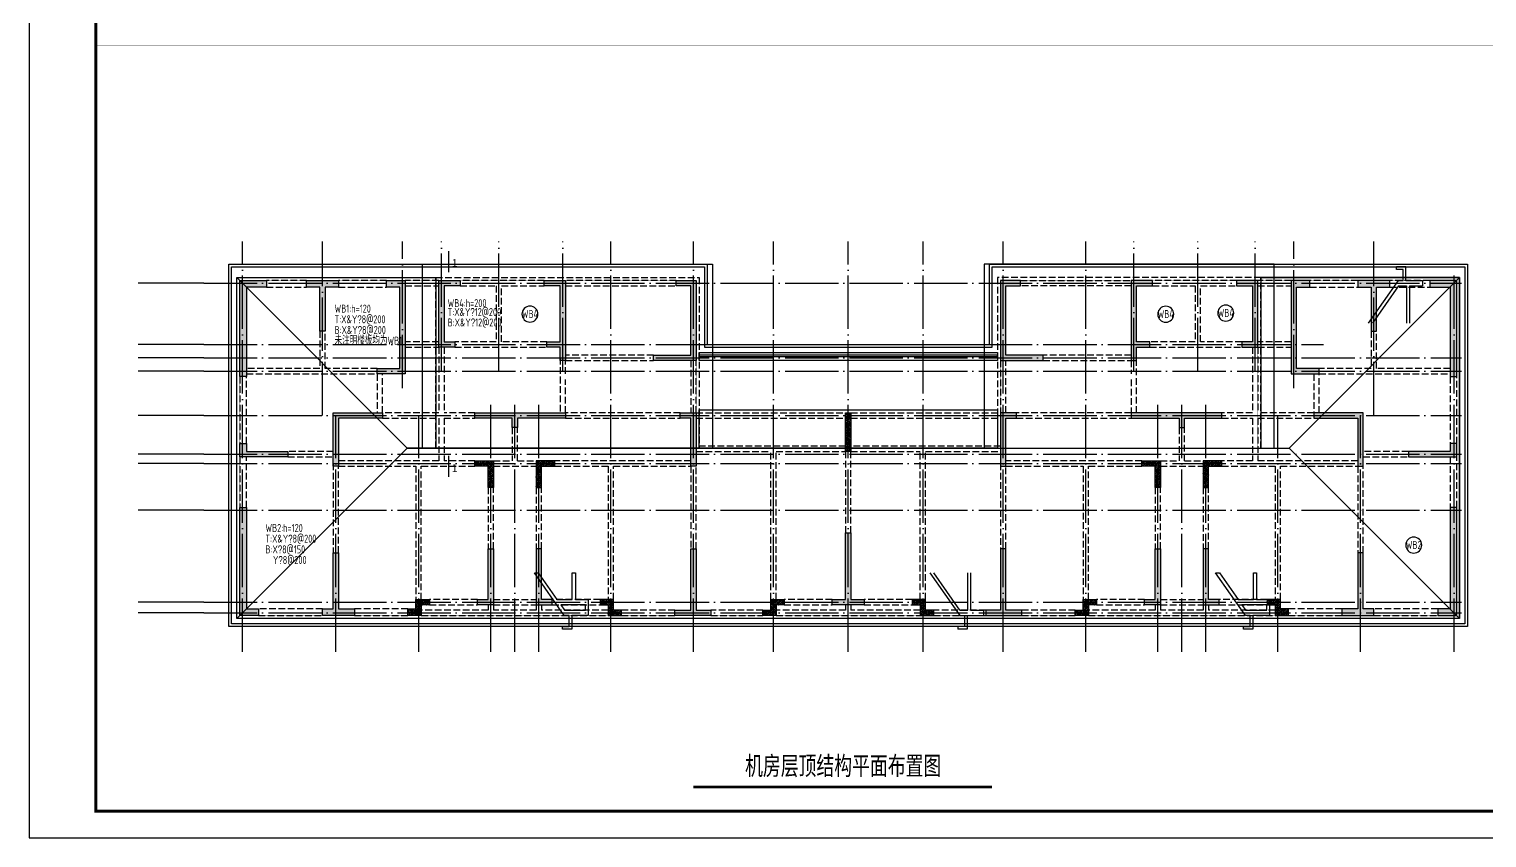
# Model space of a CAD drawing. Extents: x 154268 to 5133249, y -1832900 to 601179.
# Drawn here: x 261104 to 315731, y 477238 to 507537 of the extents above; entities that cross this region are included whole.
import ezdxf
from ezdxf.enums import TextEntityAlignment as Align

# ---------------------------------------------------------------- set-up
doc = ezdxf.new("R2010")
doc.units = 0
doc.header["$LTSCALE"] = 1000
doc.linetypes.add('DASH', pattern=[0.35, 0.25, -0.1])
doc.linetypes.add('DOTE', pattern=[2.42, 2, -0.2, 0.02, -0.2])
for name, color, linetype in [('0-看线', 33, 'Continuous'), ('A-ANNO-AXIS', 94, 'Continuous'), ('A-ANNO-DOTE', 15, 'DOTE'), ('A-ANNO-TITLE', 3, 'Continuous'), ('a-pm-6#-wd$0$A-ROOF-建筑屋顶', 4, 'Continuous'), ('A-ROOF', 4, 'Continuous'), ('A-WALL', 255, 'Continuous'), ('FLOOR_NUM', 7, 'Continuous'), ('HATCH', 254, 'Continuous'), ('HZ', 2, 'Continuous'), ('S-BEAM-实线', 4, 'Continuous'), ('S-BEAM-水平集中标', 7, 'Continuous'), ('S-FLOOR-UP-文字', 7, 'Continuous'), ('S-FLOOR-说明', 7, 'Continuous'), ('S-THICK-粗线符号', 6, 'Continuous'), ('S-WALL-砼墙', 60, 'Continuous'), ('丁C$0$A-WALL', 255, 'Continuous')]:
    doc.layers.add(name, color=color, linetype=linetype)
doc.layers.add('_TSZ_PLOT_MARK', color=1, linetype='Continuous', plot=False)
doc.styles.add('DD', font='romand__.ttf', dxfattribs={"width": 0.7, "bigfont": 'HZTXT.SHX'})
doc.styles.add('TSSD_Num', font='tssdeng.shx', dxfattribs={"width": 0.7, "bigfont": 'Hztxt.shx'})
doc.styles.add('tssd_rein', font='tssdeng.shx', dxfattribs={"width": 0.7, "bigfont": 'hztxt.shx'})
doc.styles.add('TY1', font='')
doc.styles.get('TY1').set_extended_font_data('SimSun')
pattern_1 = [(50, (-1064320.406, 221944.515), (71.7260183, -6.2752135), [7.5, -82.5]), (355, (-1064320.406, 221944.515), (-13.8751334, 75.2192134), [6, -66]), (100.4514, (-1064314.43, 221943.99), (57.850938, 68.943954), [6.374019, -70.114211]), (46.1842, (-1064320.41, 221964.515), (106.724105, -16.5519014), [11.25, -123.75]), (96.6356, (-1064311.51, 221963.14), (93.466271, 97.411787), [9.561029, -105.1713]), (351.1842, (-1064320.41, 221964.51), (93.466195, 97.41186), [9, -99]), (21, (-1064310.406, 221959.515), (59.6907052, -40.261889), [7.5, -82.5]), (326, (-1064310.406, 221959.515), (24.331533, 72.5150045), [6, -66]), (71.4514, (-1064305.43, 221956.16), (84.022263, 32.2530497), [6.374019, -70.114211]), (37.5, (-1064320.406, 221944.515), (1.21598553, 33.2893854), [0, -65.2, 0, -67, 0, -66.25]), (7.5, (-1064320.406, 221944.515), (26.3069537, 39.4411712), [0, -38.2, 0, -63.7, 0, -25.25]), (327.5, (-1064342.706, 221944.515), (53.3822436, -2.2554872), [0, -25, 0, -78, 0, -103.5]), (317.5, (-1064352.706, 221944.515), (58.318617, 10.0104982), [0, -32.5, 0, -51.8, 0, -73.5]), (45, (-1064320.406, 221944.515), (-35.355339, 35.355339), [])]

# ---------------------------------------------------------------- blocks, each defined once
blk = doc.blocks.new('2T4pwd')
at = {"layer": 'HATCH'}
h = blk.add_hatch(dxfattribs=at)
h.set_pattern_fill('ARMORED', color=256, scale=10, style=0)
h.set_pattern_definition(pattern_1)
h.paths.add_polyline_path([(0, 12550), (1000, 12550), (1000, 12300), (250, 12300), (250, 8950), (0, 8950)])
h = blk.add_hatch(dxfattribs=at)
h.set_pattern_fill('ARMORED', color=256, scale=10, style=0)
h.set_pattern_definition(pattern_1)
h.paths.add_polyline_path([(2500, 12300), (2500, 12550), (3700, 12550), (3700, 12300), (3200, 12300), (3200, 10650), (3000, 10650), (3000, 12300)])
h = blk.add_hatch(dxfattribs=at)
h.set_pattern_fill('ARMORED', color=256, scale=10, style=0)
h.set_pattern_definition(pattern_1)
h.paths.add_polyline_path([(5500, 12300), (5500, 12550), (6200, 12550), (6200, 9050), (5150, 9050), (5150, 9250), (6000, 9250), (6000, 12300)])
h = blk.add_hatch(dxfattribs=at)
h.set_pattern_fill('ARMORED', color=256, scale=10, style=0)
h.set_pattern_definition(pattern_1)
h.paths.add_polyline_path([(7450, 12550), (8250, 12550), (8250, 12350), (7650, 12350), (7650, 10250), (8050, 10250), (8050, 10050), (7450, 10050)])
h = blk.add_hatch(dxfattribs=at)
h.set_pattern_fill('ARMORED', color=256, scale=10, style=0)
h.set_pattern_definition(pattern_1)
h.paths.add_polyline_path([(11400, 12550), (12200, 12550), (12200, 9550), (12000, 9550), (12000, 10050), (11500, 10050), (11500, 10250), (12000, 10250), (12000, 12350), (11400, 12350)])
h = blk.add_hatch(dxfattribs=at)
h.set_pattern_fill('ARMORED', color=256, scale=10, style=0)
h.set_pattern_definition(pattern_1)
h.paths.add_polyline_path([(17100, 9550), (15500, 9550), (15500, 9750), (16900, 9750), (16900, 12350), (16350, 12350), (16350, 12550), (17100, 12550)])
h = blk.add_hatch(dxfattribs=at)
h.set_pattern_fill('ARMORED', color=256, scale=10, style=0)
h.set_pattern_definition(pattern_1)
h.paths.add_polyline_path([(28500, 9550), (30100, 9550), (30100, 9750), (28700, 9750), (28700, 12350), (29250, 12350), (29250, 12550), (28500, 12550)])
h = blk.add_hatch(dxfattribs=at)
h.set_pattern_fill('ARMORED', color=256, scale=10, style=0)
h.set_pattern_definition(pattern_1)
h.paths.add_polyline_path([(34200, 12550), (33400, 12550), (33400, 9550), (33600, 9550), (33600, 10050), (34100, 10050), (34100, 10250), (33600, 10250), (33600, 12350), (34200, 12350)])
h = blk.add_hatch(dxfattribs=at)
h.set_pattern_fill('ARMORED', color=256, scale=10, style=0)
h.set_pattern_definition(pattern_1)
h.paths.add_polyline_path([(38150, 12550), (37350, 12550), (37350, 12350), (37950, 12350), (37950, 10250), (37550, 10250), (37550, 10050), (38150, 10050)])
h = blk.add_hatch(dxfattribs=at)
h.set_pattern_fill('ARMORED', color=256, scale=10, style=0)
h.set_pattern_definition(pattern_1)
h.paths.add_polyline_path([(40100, 12300), (40100, 12550), (39400, 12550), (39400, 9050), (40450, 9050), (40450, 9250), (39600, 9250), (39600, 12300)])
h = blk.add_hatch(dxfattribs=at)
h.set_pattern_fill('ARMORED', color=256, scale=10, style=0)
h.set_pattern_definition(pattern_1)
h.paths.add_polyline_path([(43100, 12300), (43100, 12550), (41900, 12550), (41900, 12300), (42400, 12300), (42400, 10650), (42600, 10650), (42600, 12300)])
h = blk.add_hatch(dxfattribs=at)
h.set_pattern_fill('ARMORED', color=256, scale=10, style=0)
h.set_pattern_definition(pattern_1)
h.paths.add_polyline_path([(45600, 12550), (44600, 12550), (44600, 12300), (45350, 12300), (45350, 8950), (45600, 8950)])
h = blk.add_hatch(dxfattribs=at)
h.set_pattern_fill('ARMORED', color=256, scale=10, style=0)
h.set_pattern_definition(pattern_1)
h.paths.add_polyline_path([(3500, 7600), (5350, 7600), (5350, 7400), (3700, 7400), (3700, 5600), (3500, 5600)])
h = blk.add_hatch(dxfattribs=at)
h.set_pattern_fill('ARMORED', color=256, scale=10, style=0)
h.set_pattern_definition(pattern_1)
h.paths.add_polyline_path([(8800, 7400), (8800, 7600), (12200, 7600), (12200, 7400), (10400, 7400), (10400, 7050), (10200, 7050), (10200, 7400)])
h = blk.add_hatch(dxfattribs=at)
h.set_pattern_fill('ARMORED', color=256, scale=10, style=0)
h.set_pattern_definition(pattern_1)
h.paths.add_polyline_path([(16500, 7400), (16500, 7600), (17100, 7600), (17100, 5600), (16900, 5600), (16900, 7400)])
h = blk.add_hatch(dxfattribs=at)
h.set_pattern_fill('ARMORED', color=256, scale=10, style=0)
h.set_pattern_definition(pattern_1)
h.paths.add_polyline_path([(22700, 7600), (22900, 7600), (22900, 6150), (22700, 6150)])
h = blk.add_hatch(dxfattribs=at)
h.set_pattern_fill('ARMORED', color=256, scale=10, style=0)
h.set_pattern_definition(pattern_1)
h.paths.add_polyline_path([(29100, 7400), (29100, 7600), (28500, 7600), (28500, 5600), (28700, 5600), (28700, 7400)])
h = blk.add_hatch(dxfattribs=at)
h.set_pattern_fill('ARMORED', color=256, scale=10, style=0)
h.set_pattern_definition(pattern_1)
h.paths.add_polyline_path([(36800, 7400), (36800, 7600), (33400, 7600), (33400, 7400), (35200, 7400), (35200, 7050), (35400, 7050), (35400, 7400)])
h = blk.add_hatch(dxfattribs=at)
h.set_pattern_fill('ARMORED', color=256, scale=10, style=0)
h.set_pattern_definition(pattern_1)
h.paths.add_polyline_path([(42100, 7600), (40250, 7600), (40250, 7400), (41900, 7400), (41900, 5600), (42100, 5600)])
h = blk.add_hatch(dxfattribs=at)
h.set_pattern_fill('ARMORED', color=256, scale=10, style=0)
h.set_pattern_definition(pattern_1)
h.paths.add_polyline_path([(0, 6450), (250, 6450), (250, 6150), (1800, 6150), (1800, 5950), (0, 5950)])
h = blk.add_hatch(dxfattribs=at)
h.set_pattern_fill('ARMORED', color=256, scale=10, style=0)
h.set_pattern_definition(pattern_1)
h.paths.add_polyline_path([(45600, 6450), (45350, 6450), (45350, 6150), (43800, 6150), (43800, 5950), (45600, 5950)])
h = blk.add_hatch(dxfattribs=at)
h.set_pattern_fill('ARMORED', color=256, scale=10, style=0)
h.set_pattern_definition(pattern_1)
h.paths.add_polyline_path([(8800, 5600), (8800, 5800), (9500, 5800), (9500, 5600), (9500, 4800), (9300, 4800), (9300, 5600)])
h = blk.add_hatch(dxfattribs=at)
h.set_pattern_fill('ARMORED', color=256, scale=10, style=0)
h.set_pattern_definition(pattern_1)
h.paths.add_polyline_path([(11800, 5600), (11800, 5800), (11100, 5800), (11100, 5600), (11100, 4800), (11300, 4800), (11300, 5600)])
h = blk.add_hatch(dxfattribs=at)
h.set_pattern_fill('ARMORED', color=256, scale=10, style=0)
h.set_pattern_definition(pattern_1)
h.paths.add_polyline_path([(33800, 5600), (33800, 5800), (34500, 5800), (34500, 5600), (34500, 5600), (34500, 4800), (34300, 4800), (34300, 5600)])
h = blk.add_hatch(dxfattribs=at)
h.set_pattern_fill('ARMORED', color=256, scale=10, style=0)
h.set_pattern_definition(pattern_1)
h.paths.add_polyline_path([(36800, 5600), (36800, 5800), (36100, 5800), (36100, 5600), (36100, 4800), (36300, 4800), (36300, 5600)])
h = blk.add_hatch(dxfattribs=at)
h.set_pattern_fill('ARMORED', color=256, scale=10, style=0)
h.set_pattern_definition(pattern_1)
h.paths.add_polyline_path([(0, 4050), (250, 4050), (250, 250), (700, 250), (700, 0), (0, 0)])
h = blk.add_hatch(dxfattribs=at)
h.set_pattern_fill('ARMORED', color=256, scale=10, style=0)
h.set_pattern_definition(pattern_1)
h.paths.add_polyline_path([(45600, 4050), (45350, 4050), (45350, 250), (44900, 250), (44900, 0), (45600, 0)])
h = blk.add_hatch(dxfattribs=at)
h.set_pattern_fill('ARMORED', color=256, scale=10, style=0)
h.set_pattern_definition(pattern_1)
h.paths.add_polyline_path([(22700, 3100), (22900, 3100), (22900, 600), (23400, 600), (23400, 400), (22200, 400), (22200, 600), (22700, 600)])
h = blk.add_hatch(dxfattribs=at)
h.set_pattern_fill('ARMORED', color=256, scale=10, style=0)
h.set_pattern_definition(pattern_1)
h.paths.add_polyline_path([(3500, 2350), (3700, 2350), (3700, 250), (4300, 250), (4300, 0), (3100, 0), (3100, 250), (3500, 250)])
h = blk.add_hatch(dxfattribs=at)
h.set_pattern_fill('ARMORED', color=256, scale=10, style=0)
h.set_pattern_definition(pattern_1)
h.paths.add_polyline_path([(8900, 400), (8900, 600), (9300, 600), (9300, 2500), (9500, 2500), (9500, 400)])
h = blk.add_hatch(dxfattribs=at)
h.set_pattern_fill('ARMORED', color=256, scale=10, style=0)
h.set_pattern_definition(pattern_1)
h.paths.add_polyline_path([(11700, 400), (11700, 600), (11300, 600), (11300, 2500), (11100, 2500), (11100, 400)])
h = blk.add_hatch(dxfattribs=at)
h.set_pattern_fill('ARMORED', color=256, scale=10, style=0)
h.set_pattern_definition(pattern_1)
h.paths.add_polyline_path([(16900, 2500), (17100, 2500), (17100, 200), (17650, 200), (17650, 0), (16300, 0), (16300, 200), (16900, 200)])
h = blk.add_hatch(dxfattribs=at)
h.set_pattern_fill('ARMORED', color=256, scale=10, style=0)
h.set_pattern_definition(pattern_1)
h.paths.add_polyline_path([(28700, 2500), (28500, 2500), (28500, 200), (27950, 200), (27950, 0), (29300, 0), (29300, 200), (28700, 200)])
h = blk.add_hatch(dxfattribs=at)
h.set_pattern_fill('ARMORED', color=256, scale=10, style=0)
h.set_pattern_definition(pattern_1)
h.paths.add_polyline_path([(33900, 400), (33900, 600), (34300, 600), (34300, 2500), (34500, 2500), (34500, 400)])
h = blk.add_hatch(dxfattribs=at)
h.set_pattern_fill('ARMORED', color=256, scale=10, style=0)
h.set_pattern_definition(pattern_1)
h.paths.add_polyline_path([(36700, 400), (36700, 600), (36300, 600), (36300, 2500), (36100, 2500), (36100, 400)])
h = blk.add_hatch(dxfattribs=at)
h.set_pattern_fill('ARMORED', color=256, scale=10, style=0)
h.set_pattern_definition(pattern_1)
h.paths.add_polyline_path([(42100, 2350), (41900, 2350), (41900, 250), (41300, 250), (41300, 0), (42500, 0), (42500, 250), (42100, 250)])
h = blk.add_hatch(dxfattribs=at)
h.set_pattern_fill('ARMORED', color=256, scale=10, style=0)
h.set_pattern_definition(pattern_1)
h.paths.add_polyline_path([(6300, 0), (6300, 250), (6600, 250), (6600, 600), (7100, 600), (7100, 400), (6800, 400), (6800, 0)])
h = blk.add_hatch(dxfattribs=at)
h.set_pattern_fill('ARMORED', color=256, scale=10, style=0)
h.set_pattern_definition(pattern_1)
h.paths.add_polyline_path([(14300, 0), (14300, 200), (14000, 200), (14000, 600), (13500, 600), (13500, 400), (13800, 400), (13800, 0)])
h = blk.add_hatch(dxfattribs=at)
h.set_pattern_fill('ARMORED', color=256, scale=10, style=0)
h.set_pattern_definition(pattern_1)
h.paths.add_polyline_path([(19600, 0), (19600, 200), (19900, 200), (19900, 600), (20400, 600), (20400, 400), (20100, 400), (20100, 0)])
h = blk.add_hatch(dxfattribs=at)
h.set_pattern_fill('ARMORED', color=256, scale=10, style=0)
h.set_pattern_definition(pattern_1)
h.paths.add_polyline_path([(26000, 0), (26000, 200), (25700, 200), (25700, 600), (25200, 600), (25200, 400), (25500, 400), (25500, 0)])
h = blk.add_hatch(dxfattribs=at)
h.set_pattern_fill('ARMORED', color=256, scale=10, style=0)
h.set_pattern_definition(pattern_1)
h.paths.add_polyline_path([(31300, 0), (31300, 200), (31600, 200), (31600, 600), (32100, 600), (32100, 400), (31800, 400), (31800, 0)])
h = blk.add_hatch(dxfattribs=at)
h.set_pattern_fill('ARMORED', color=256, scale=10, style=0)
h.set_pattern_definition(pattern_1)
h.paths.add_polyline_path([(39300, 0), (39300, 250), (39000, 250), (39000, 600), (38500, 600), (38500, 400), (38800, 400), (38800, 0)])
at = {"layer": 'S-BEAM-实线', "linetype": 'DASH'}
for p, q in [((2500, 12550), (1000, 12550)), ((1000, 12300), (2500, 12300)), ((5500, 12550), (3700, 12550)), ((3700, 12300), (5500, 12300)), ((7450, 12550), (6200, 12550)), ((6200, 12350), (7450, 12350)), ((11400, 12550), (8250, 12550)), ((8250, 12350), (9600, 12350)), ((9600, 12350), (9600, 10250)), ((9800, 10250), (9800, 12350)), ((9800, 12350), (11400, 12350)), ((16350, 12550), (12200, 12550)), ((12200, 12350), (16350, 12350)), ((29250, 12550), (33400, 12550)), ((33400, 12350), (29250, 12350)), ((37350, 12550), (34200, 12550)), ((34200, 12350), (35800, 12350)), ((35800, 12350), (35800, 10250)), ((36000, 10250), (36000, 12350)), ((36000, 12350), (37350, 12350)), ((39400, 12550), (38150, 12550)), ((38150, 12350), (39400, 12350)), ((41900, 12550), (40100, 12550)), ((40100, 12300), (41900, 12300)), ((44600, 12550), (43100, 12550)), ((43100, 12300), (44600, 12300)), ((3000, 10650), (3000, 9250)), ((3200, 9250), (3200, 10650)), ((42400, 10650), (42400, 9250)), ((42600, 9250), (42600, 10650)), ((7450, 10250), (6200, 10250)), ((6200, 10050), (7450, 10050)), ((7450, 10050), (7450, 7600)), ((7650, 10050), (7650, 7600)), ((9600, 10250), (8050, 10250)), ((8050, 10050), (11500, 10050)), ((11500, 10250), (9800, 10250)), ((35800, 10250), (34100, 10250)), ((34100, 10050), (37550, 10050)), ((37550, 10250), (36000, 10250)), ((37950, 10050), (37950, 7600)), ((39400, 10250), (38150, 10250)), ((38150, 10050), (39400, 10050)), ((38150, 10050), (38150, 7600)), ((12000, 9650), (12000, 7600)), ((15500, 9750), (12200, 9750)), ((12200, 9550), (15500, 9550)), ((12200, 9050), (12200, 9550)), ((16900, 9550), (16900, 7600)), ((17100, 7600), (17100, 9550)), ((28500, 9550), (28500, 7600)), ((28700, 7600), (28700, 9550)), ((33400, 9750), (30100, 9750)), ((30100, 9550), (33400, 9550)), ((33400, 9550), (33400, 9050)), ((33600, 7600), (33600, 9650)), ((0, 8950), (0, 6450)), ((3000, 9250), (250, 9250)), ((250, 9050), (5150, 9050)), ((250, 6450), (250, 8950)), ((5150, 9250), (3200, 9250)), ((5150, 9050), (5150, 7600)), ((5350, 7600), (5350, 9050)), ((12200, 7600), (12200, 8850)), ((33400, 8850), (33400, 7600)), ((40250, 9050), (40250, 7600)), ((42400, 9250), (40350, 9250)), ((40450, 7600), (40450, 9050)), ((40450, 9050), (45350, 9050)), ((45350, 9250), (42600, 9250)), ((45350, 8950), (45350, 6450)), ((45600, 6450), (45600, 8950)), ((7450, 7600), (5350, 7600)), ((5350, 7400), (7450, 7400)), ((7450, 7400), (7450, 5800)), ((8800, 7600), (7650, 7600)), ((7650, 7400), (8800, 7400)), ((7650, 7400), (7650, 5800)), ((16500, 7600), (12200, 7600)), ((12200, 7400), (16500, 7400)), ((17100, 7600), (22700, 7600)), ((17100, 7400), (22700, 7400)), ((22900, 7600), (28500, 7600)), ((22900, 7400), (28500, 7400)), ((33400, 7600), (29100, 7600)), ((29100, 7400), (33500, 7400)), ((37950, 7600), (36800, 7600)), ((36800, 7400), (37950, 7400)), ((37950, 7400), (37950, 5800)), ((40250, 7600), (38150, 7600)), ((38150, 7400), (40250, 7400)), ((38150, 7400), (38150, 5800)), ((10200, 7050), (10200, 5800)), ((10400, 5800), (10400, 7050)), ((35200, 7050), (35200, 5800)), ((35400, 5800), (35400, 7050)), ((3500, 6150), (1800, 6150)), ((22700, 6350), (17100, 6350)), ((17100, 6150), (19900, 6150)), ((19900, 600), (19900, 6150)), ((20100, 6150), (22700, 6150)), ((20100, 600), (20100, 6150)), ((22700, 6150), (22700, 3100)), ((28500, 6350), (22900, 6350)), ((22900, 3100), (22900, 6150)), ((22900, 6150), (25500, 6150)), ((25500, 600), (25500, 6150)), ((25700, 6150), (28500, 6150)), ((25700, 600), (25700, 6150)), ((43800, 6150), (42100, 6150)), ((0, 5950), (0, 4050)), ((250, 4050), (250, 5950)), ((1800, 5950), (3500, 5950)), ((3500, 5700), (3500, 2350)), ((7450, 5800), (3700, 5800)), ((3700, 5600), (6600, 5600)), ((3700, 2350), (3700, 5600)), ((6600, 5600), (6600, 600)), ((6800, 600), (6800, 5600)), ((6800, 5600), (8800, 5600)), ((8800, 5800), (7650, 5800)), ((9500, 5800), (10200, 5800)), ((9500, 5600), (11100, 5600)), ((10400, 5800), (11100, 5800)), ((16900, 5800), (11800, 5800)), ((11800, 5600), (13800, 5600)), ((13800, 5600), (13800, 600)), ((14000, 5600), (16900, 5600)), ((14000, 600), (14000, 5600)), ((16900, 5600), (16900, 2500)), ((17100, 2500), (17100, 5600)), ((28500, 5700), (28500, 2500)), ((33800, 5800), (28700, 5800)), ((28700, 5600), (31600, 5600)), ((28700, 2500), (28700, 5600)), ((31600, 5600), (31600, 600)), ((31800, 600), (31800, 5600)), ((31800, 5600), (33800, 5600)), ((34500, 5800), (35200, 5800)), ((34500, 5600), (36100, 5600)), ((35400, 5800), (36100, 5800)), ((37950, 5800), (36800, 5800)), ((36800, 5600), (38800, 5600)), ((41900, 5800), (38150, 5800)), ((38800, 5600), (38800, 600)), ((39000, 5600), (41900, 5600)), ((39000, 600), (39000, 5600)), ((41900, 5600), (41900, 2350)), ((42100, 5950), (43800, 5950)), ((42100, 2350), (42100, 5600)), ((45350, 5950), (45350, 4050)), ((45600, 4050), (45600, 5950)), ((9300, 4800), (9300, 2500)), ((9500, 2500), (9500, 4800)), ((11100, 4800), (11100, 2500)), ((11300, 2500), (11300, 4800)), ((34300, 4800), (34300, 2500)), ((34500, 2500), (34500, 4800)), ((36100, 4800), (36100, 2500)), ((36300, 2500), (36300, 4800)), ((8900, 600), (7100, 600)), ((9500, 600), (11100, 600)), ((13500, 600), (11700, 600)), ((22200, 600), (20400, 600)), ((25200, 600), (23400, 600)), ((33900, 600), (32100, 600)), ((34500, 600), (36100, 600)), ((38500, 600), (36700, 600)), ((3100, 250), (700, 250)), ((700, 0), (3100, 0)), ((6300, 250), (4300, 250)), ((4300, 0), (6300, 0)), ((9300, 200), (6800, 200)), ((6800, 0), (13800, 0)), ((7100, 400), (8900, 400)), ((9300, 400), (9300, 200)), ((9500, 400), (9500, 200)), ((9500, 400), (11100, 400)), ((11100, 200), (9500, 200)), ((11100, 400), (11100, 200)), ((11300, 400), (11300, 200)), ((13800, 200), (11300, 200)), ((11700, 400), (13500, 400)), ((16300, 200), (14300, 200)), ((14300, 0), (16300, 0)), ((19600, 200), (17650, 200)), ((17650, 0), (19600, 0)), ((22700, 200), (20100, 200)), ((20100, 0), (25500, 0)), ((20400, 400), (22200, 400)), ((22700, 400), (22700, 200)), ((22900, 400), (22900, 200)), ((25500, 200), (22900, 200)), ((23400, 400), (25200, 400)), ((27950, 200), (26000, 200)), ((26000, 0), (27950, 0)), ((31300, 200), (29300, 200)), ((29300, 0), (31300, 0)), ((34300, 200), (31800, 200)), ((31800, 0), (38800, 0)), ((32100, 400), (33900, 400)), ((34300, 400), (34300, 200)), ((34500, 400), (34500, 200)), ((34500, 400), (36100, 400)), ((36100, 200), (34500, 200)), ((36100, 400), (36100, 200)), ((36300, 400), (36300, 200)), ((38800, 200), (36300, 200)), ((36700, 400), (38500, 400)), ((41300, 250), (39300, 250)), ((39300, 0), (41300, 0)), ((44900, 250), (42500, 250)), ((42500, 0), (44900, 0))]:
    blk.add_line(p, q, dxfattribs=at)
at = {"layer": 'S-WALL-砼墙'}
for points in [[(0, 12550), (1000, 12550), (1000, 12300), (250, 12300), (250, 8950), (0, 8950)], [(2500, 12300), (2500, 12550), (3700, 12550), (3700, 12300), (3200, 12300), (3200, 10650), (3000, 10650), (3000, 12300)], [(5500, 12300), (5500, 12550), (6200, 12550), (6200, 9050), (5150, 9050), (5150, 9250), (6000, 9250), (6000, 12300)], [(7450, 12550), (8250, 12550), (8250, 12350), (7650, 12350), (7650, 10250), (8050, 10250), (8050, 10050), (7450, 10050)], [(11400, 12550), (12200, 12550), (12200, 9550), (12000, 9550), (12000, 10050), (11500, 10050), (11500, 10250), (12000, 10250), (12000, 12350), (11400, 12350)], [(17100, 9550), (15500, 9550), (15500, 9750), (16900, 9750), (16900, 12350), (16350, 12350), (16350, 12550), (17100, 12550)], [(28500, 9550), (30100, 9550), (30100, 9750), (28700, 9750), (28700, 12350), (29250, 12350), (29250, 12550), (28500, 12550)], [(34200, 12550), (33400, 12550), (33400, 9550), (33600, 9550), (33600, 10050), (34100, 10050), (34100, 10250), (33600, 10250), (33600, 12350), (34200, 12350)], [(38150, 12550), (37350, 12550), (37350, 12350), (37950, 12350), (37950, 10250), (37550, 10250), (37550, 10050), (38150, 10050)], [(40100, 12300), (40100, 12550), (39400, 12550), (39400, 9050), (40450, 9050), (40450, 9250), (39600, 9250), (39600, 12300)], [(43100, 12300), (43100, 12550), (41900, 12550), (41900, 12300), (42400, 12300), (42400, 10650), (42600, 10650), (42600, 12300)], [(45600, 12550), (44600, 12550), (44600, 12300), (45350, 12300), (45350, 8950), (45600, 8950)], [(3500, 7600), (5350, 7600), (5350, 7400), (3700, 7400), (3700, 5600), (3500, 5600)], [(8800, 7400), (8800, 7600), (12200, 7600), (12200, 7400), (10400, 7400), (10400, 7050), (10200, 7050), (10200, 7400)], [(16500, 7400), (16500, 7600), (17100, 7600), (17100, 5600), (16900, 5600), (16900, 7400)], [(22700, 7600), (22900, 7600), (22900, 6150), (22700, 6150)], [(29100, 7400), (29100, 7600), (28500, 7600), (28500, 5600), (28700, 5600), (28700, 7400)], [(36800, 7400), (36800, 7600), (33400, 7600), (33400, 7400), (35200, 7400), (35200, 7050), (35400, 7050), (35400, 7400)], [(42100, 7600), (40250, 7600), (40250, 7400), (41900, 7400), (41900, 5600), (42100, 5600)], [(0, 6450), (250, 6450), (250, 6150), (1800, 6150), (1800, 5950), (0, 5950)], [(45600, 6450), (45350, 6450), (45350, 6150), (43800, 6150), (43800, 5950), (45600, 5950)], [(8800, 5600), (8800, 5800), (9500, 5800), (9500, 5600), (9500, 5600), (9500, 4800), (9300, 4800), (9300, 5600)], [(11800, 5600), (11800, 5800), (11100, 5800), (11100, 5600), (11100, 5600), (11100, 4800), (11300, 4800), (11300, 5600)], [(33800, 5600), (33800, 5800), (34500, 5800), (34500, 5600), (34500, 5600), (34500, 4800), (34300, 4800), (34300, 5600)], [(36800, 5600), (36800, 5800), (36100, 5800), (36100, 5600), (36100, 5600), (36100, 4800), (36300, 4800), (36300, 5600)], [(0, 4050), (250, 4050), (250, 250), (700, 250), (700, 0), (0, 0)], [(45600, 4050), (45350, 4050), (45350, 250), (44900, 250), (44900, 0), (45600, 0)], [(22700, 3100), (22900, 3100), (22900, 600), (23400, 600), (23400, 400), (22200, 400), (22200, 600), (22700, 600)], [(3500, 2350), (3700, 2350), (3700, 250), (4300, 250), (4300, 0), (3100, 0), (3100, 250), (3500, 250)], [(8900, 400), (8900, 600), (9300, 600), (9300, 2500), (9500, 2500), (9500, 400)], [(11700, 400), (11700, 600), (11300, 600), (11300, 2500), (11100, 2500), (11100, 400)], [(16900, 2500), (17100, 2500), (17100, 200), (17650, 200), (17650, 0), (16300, 0), (16300, 200), (16900, 200)], [(28700, 2500), (28500, 2500), (28500, 200), (27950, 200), (27950, 0), (29300, 0), (29300, 200), (28700, 200)], [(33900, 400), (33900, 600), (34300, 600), (34300, 2500), (34500, 2500), (34500, 400)], [(36700, 400), (36700, 600), (36300, 600), (36300, 2500), (36100, 2500), (36100, 400)], [(42100, 2350), (41900, 2350), (41900, 250), (41300, 250), (41300, 0), (42500, 0), (42500, 250), (42100, 250)], [(6300, 0), (6300, 250), (6600, 250), (6600, 600), (7100, 600), (7100, 400), (6800, 400), (6800, 0)], [(14300, 0), (14300, 200), (14000, 200), (14000, 600), (13500, 600), (13500, 400), (13800, 400), (13800, 0)], [(19600, 0), (19600, 200), (19900, 200), (19900, 600), (20400, 600), (20400, 400), (20100, 400), (20100, 0)], [(26000, 0), (26000, 200), (25700, 200), (25700, 600), (25200, 600), (25200, 400), (25500, 400), (25500, 0)], [(31300, 0), (31300, 200), (31600, 200), (31600, 600), (32100, 600), (32100, 400), (31800, 400), (31800, 0)], [(39300, 0), (39300, 250), (39000, 250), (39000, 600), (38500, 600), (38500, 400), (38800, 400), (38800, 0)]]:
    blk.add_lwpolyline(points, close=True, dxfattribs=at)
blk = doc.blocks.new('T4zw1')
at = {"layer": 'A-ANNO-AXIS'}
for p, q in [((1554406, -2340387), (1551941, -2340387)), ((1554406, -2342687), (1551941, -2342687)), ((1554406, -2343187), (1551941, -2343187)), ((1554406, -2343687), (1551941, -2343687)), ((1554406, -2345337), (1551941, -2345337)), ((1554406, -2346787), (1551941, -2346787)), ((1554406, -2347137), (1551941, -2347137)), ((1554406, -2348887), (1551941, -2348887)), ((1554406, -2352337), (1551941, -2352337)), ((1554406, -2352737), (1551941, -2352737))]:
    blk.add_line(p, q, dxfattribs=at)
at = {"layer": 'A-ANNO-DOTE'}
for p, q in [((1555857, -2354199), (1555857, -2338823)), ((1558857, -2345337), (1558857, -2338823)), ((1561857, -2344316), (1561857, -2338823)), ((1563307, -2343687), (1563307, -2338823)), ((1565457, -2343687), (1565457, -2338823)), ((1567857, -2343687), (1567857, -2338823)), ((1569657, -2354199), (1569657, -2338823)), ((1572757, -2354199), (1572757, -2338823)), ((1575757, -2354199), (1575757, -2338823)), ((1578557, -2354199), (1578557, -2338823)), ((1581357, -2354199), (1581357, -2338823)), ((1584357, -2354199), (1584357, -2338823)), ((1587457, -2354199), (1587457, -2338823)), ((1589257, -2343687), (1589257, -2338823)), ((1591657, -2343687), (1591657, -2338823)), ((1593807, -2343687), (1593807, -2338823)), ((1595257, -2344316), (1595257, -2338823)), ((1598257, -2345337), (1598257, -2338823)), ((1601257, -2354199), (1601257, -2340013)), ((1554406, -2340387), (1601542, -2340387)), ((1554406, -2342687), (1596363, -2342687)), ((1554406, -2343187), (1601542, -2343187)), ((1554406, -2343687), (1601542, -2343687)), ((1565157, -2354199), (1565157, -2344891)), ((1566057, -2354199), (1566057, -2344891)), ((1566957, -2354199), (1566957, -2344891)), ((1590157, -2354199), (1590157, -2344891)), ((1591057, -2354199), (1591057, -2344891)), ((1591957, -2354199), (1591957, -2344891)), ((1554406, -2345337), (1601542, -2345337)), ((1559357, -2354199), (1559357, -2345337)), ((1562457, -2354199), (1562457, -2345337)), ((1594657, -2354199), (1594657, -2345337)), ((1597757, -2354199), (1597757, -2345337)), ((1554406, -2346787), (1601542, -2346787)), ((1554406, -2347137), (1601542, -2347137)), ((1554406, -2348887), (1601542, -2348887)), ((1554406, -2352337), (1601542, -2352337)), ((1554406, -2352737), (1601542, -2352737))]:
    blk.add_line(p, q, dxfattribs=at)
blk = doc.blocks.new('ts_boardnum_c600x300')
at = {"color": 0, "linetype": 'ByBlock', "lineweight": -2}
blk.add_circle((0, 0), 300, dxfattribs=at)
at = {"color": 0, "linetype": 'ByBlock', "lineweight": -2, "style": 'TSSD_Num', "width": 0.7}
blk.add_attdef('A', text='', height=300, dxfattribs=at).set_placement((0, 0), align=Align.MIDDLE_CENTER)
blk = doc.blocks.new('2t4wdbj')
at = {"layer": 'FLOOR_NUM'}
ref = blk.add_blockref('ts_boardnum_c600x300', (10872, 11293), dxfattribs=dict(at, xscale=-1))
ref.add_attrib('LB2', 'WB4', dxfattribs={"height": 300, "style": 'TSSD_Num', "width": 0.7}).set_placement((10872, 11299), align=Align.MIDDLE_CENTER)
ref = blk.add_blockref('ts_boardnum_c600x300', (34697, 11289), dxfattribs=dict(at, xscale=-1))
ref.add_attrib('LB2', 'WB4', dxfattribs={"height": 300, "style": 'TSSD_Num', "width": 0.7}).set_placement((34697, 11295), align=Align.MIDDLE_CENTER)
ref = blk.add_blockref('ts_boardnum_c600x300', (36947, 11331), dxfattribs=dict(at, xscale=-1))
ref.add_attrib('LB2', 'WB4', dxfattribs={"height": 300, "style": 'TSSD_Num', "width": 0.7}).set_placement((36947, 11337), align=Align.MIDDLE_CENTER)
ref = blk.add_blockref('ts_boardnum_c600x300', (43990, 2640), dxfattribs=dict(at, xscale=-1))
ref.add_attrib('LB2', 'WB2', dxfattribs={"height": 300, "style": 'TSSD_Num', "width": 0.7}).set_placement((43990, 2646), align=Align.MIDDLE_CENTER)
at = {"layer": 'FLOOR_NUM', "style": 'tssd_rein', "width": 0.7}
for s, p in [('WB1:h=120', (3548, 11350)), ('WB4:h=200', (7785, 11555)), ('T:X&Y\ue53a12@200', (7785, 11222)), ('T:X&Y\ue53a8@200', (3548, 10950)), ('B:X&Y\ue53a12@200', (7785, 10830)), ('未注明楼板均为WB1', (3548, 10150)), ('B:X&Y\ue53a8@200', (3548, 10550)), ('WB2:h=120', (957, 3130)), ('T:X&Y\ue53a8@200', (957, 2730)), ('B:X\ue53a8@150', (957, 2330)), ('Y\ue53a8@200', (1242, 1930))]:
    blk.add_text(s, height=300, dxfattribs=at).set_placement(p)
blk = doc.blocks.new('t4wd')
at = {"layer": '0-看线'}
blk.add_lwpolyline([(17110, -2590), (28290, -2590), (28290, -2900), (17110, -2900)], close=True, dxfattribs=at)
at = {"layer": 'a-pm-6#-wd$0$A-ROOF-建筑屋顶', "linetype": 'DASH'}
blk.add_line((6700, -12450), (13700, -12450), dxfattribs=at)
at = {"layer": 'a-pm-6#-wd$0$A-ROOF-建筑屋顶'}
for points in [[(27990, 710), (45910, 710), (45910, -12860), (-510, -12860), (-510, 710), (17410, 710), (17410, -2290), (27990, -2290)], [(28090, 610), (45810, 610), (45810, -12760), (-410, -12760), (-410, 610), (17310, 610), (17310, -2390), (28090, -2390)], [(6740, 710), (17610, 710), (17610, -6175), (6740, -6175)], [(38660, 710), (27790, 710), (27790, -6175), (38660, -6175)], [(-210, 210), (6175, -6175), (-210, -12560)], [(-210, 210), (7240, 210), (7240, -6175), (6175, -6175)], [(45610, 210), (38160, 210), (38160, -6175), (39225, -6175)], [(45610, 210), (39225, -6175), (45610, -12560)], [(28292, -2700), (17110, -2700), (17110, -2750), (28292, -2750)], [(17110, -4740), (28290, -4740), (28290, -6175), (17110, -6175)], [(6175, -6175), (39225, -6175), (45610, -12560), (-210, -12560)]]:
    blk.add_lwpolyline(points, close=True, dxfattribs=at)
blk.add_lwpolyline([(38160, 210), (45610, 210), (45610, -12560), (-210, -12560), (-210, 210), (7240, 210)], dxfattribs=at)
at = {"layer": 'a-pm-6#-wd$0$A-ROOF-建筑屋顶', "linetype": 'DASH'}
for points in [[(7240, 210), (17110, 210), (17110, -6175), (7240, -6175)], [(38160, 210), (28290, 210), (28290, -6175), (38160, -6175)]]:
    blk.add_lwpolyline(points, close=True, dxfattribs=at)
at = {"layer": 'A-ROOF', "linetype": 'DASH', "const_width": 10}
blk.add_lwpolyline([(-100, 100), (-100, -12450), (45500, -12450), (45500, 100), (38050, 100), (38050, -6175), (28400, -6175), (28400, -4850), (17000, -4850), (17000, -6175), (7350, -6175), (7350, 100)], close=True, dxfattribs=at)
for points in [[(7350, -6175), (7350, 100), (17000, 100), (17000, -6175)], [(38050, -6175), (38050, 100), (28400, 100), (28400, -6175)]]:
    blk.add_lwpolyline(points, dxfattribs=at)
blk = doc.blocks.new('wy1')
at = {"layer": 'A-WALL'}
for points in [[(500, 720), (500, 900), (-1100, 2020), (-1100, 1874), (-100, 1174), (-100, 600), (-1100, 600), (-1100, 480), (-100, 480), (-100, 0), (100, 0), (300, 0), (500, 0), (500, 620), (1010, 620), (1010, 970), (910, 970), (910, 720)], [(100, 1034), (300, 894), (300, 100), (100, 100)]]:
    blk.add_lwpolyline(points, close=True, dxfattribs=at)
blk = doc.blocks.new('wy2')
at = {"layer": 'A-WALL'}
for p, q in [((0, 894), (0, 600)), ((200, 900), (200, 720)), ((200, 620), (200, 0)), ((0, 480), (0, 0))]:
    blk.add_line(p, q, dxfattribs=at)
for points in [[(0, 600), (-1400, 600)], [(200, 720), (610, 720), (610, 970)], [(200, 620), (710, 620), (710, 970)], [(610, 970), (710, 970)], [(0, 480), (-1400, 480)], [(200, 0), (0, 0)]]:
    blk.add_lwpolyline(points, dxfattribs=at)
at = {"layer": '丁C$0$A-WALL'}
for p, q in [((-1400, 2020), (200, 900)), ((0, 894), (-1400, 1874))]:
    blk.add_line(p, q, dxfattribs=at)

msp = doc.modelspace()

# ---------------------------------------------------------------- linework, layer by layer
at = {"layer": '_TSZ_PLOT_MARK'}
msp.add_lwpolyline([(261103.6, 477238.3), (345203.6, 477238.3), (345203.6, 536638.3), (261103.6, 536638.3)], close=True, dxfattribs=at)
at = {"layer": 'A-ANNO-TITLE'}
msp.add_lwpolyline([(261103.6, 477238.3), (345203.6, 477238.3), (345203.6, 536638.3), (261103.6, 536638.3)], close=True, dxfattribs=at)
at = {"layer": 'A-ANNO-TITLE', "const_width": 120}
msp.add_lwpolyline([(263603.6, 478238.3), (344203.6, 478238.3), (344203.6, 535638.3), (263603.6, 535638.3)], close=True, dxfattribs=at)
at = {"layer": 'Defpoints', "const_width": 10}
msp.add_lwpolyline([(263603.6, 506938.3), (337753.6, 506938.3)], dxfattribs=at)
at = {"layer": 'HZ', "const_width": 100}
msp.add_lwpolyline([(285994.4, 479145.3), (297184.1, 479145.3)], dxfattribs=at)
at = {"layer": 'S-THICK-粗线符号', "const_width": 50}
for points in [[(276827, 498426.5), (276827, 499226.5)], [(276827, 491555.5), (276827, 490755.5)]]:
    msp.add_lwpolyline(points, dxfattribs=at)

# ---------------------------------------------------------------- block references
msp.add_blockref('t4wd', (269100.5, 498017.2))
at = {"layer": 'A-ANNO-AXIS'}
msp.add_blockref('T4zw1', (-1286756, 2838404.2), dxfattribs=at)
at = {"layer": 'FLOOR_NUM'}
msp.add_blockref('2t4wdbj', (269000.5, 485567.2), dxfattribs=at)
at = {"layer": 'S-FLOOR-UP-文字', "color": 3, "rotation": 90}
msp.add_blockref('wy2', (313316.6, 497917.2), dxfattribs=at)
at = {"layer": 'S-FLOOR-UP-文字', "color": 3, "xscale": -1, "rotation": 90}
for name, p in [('wy1', (282056.4, 486067.3)), ('wy2', (296876.8, 485767.2)), ('wy1', (307582.6, 486067.3))]:
    msp.add_blockref(name, p, dxfattribs=at)
at = {"layer": 'S-WALL-砼墙'}
msp.add_blockref('2T4pwd', (269000.5, 485567.2), dxfattribs=at)

# ---------------------------------------------------------------- texts
at = {"layer": 'S-BEAM-水平集中标', "color": 1, "style": 'TY1'}
for p in [(276953.1, 498928.5), (276953.1, 491244.1)]:
    msp.add_text('1', height=300, dxfattribs=at).set_placement(p, align=Align.TOP_LEFT)
at = {"layer": 'S-FLOOR-说明', "style": 'DD', "width": 0.7}
msp.add_text('机房层顶结构平面布置图', height=700, dxfattribs=at).set_placement((291608.9, 479590.3), align=Align.CENTER)

doc.saveas('drawing.dxf')
